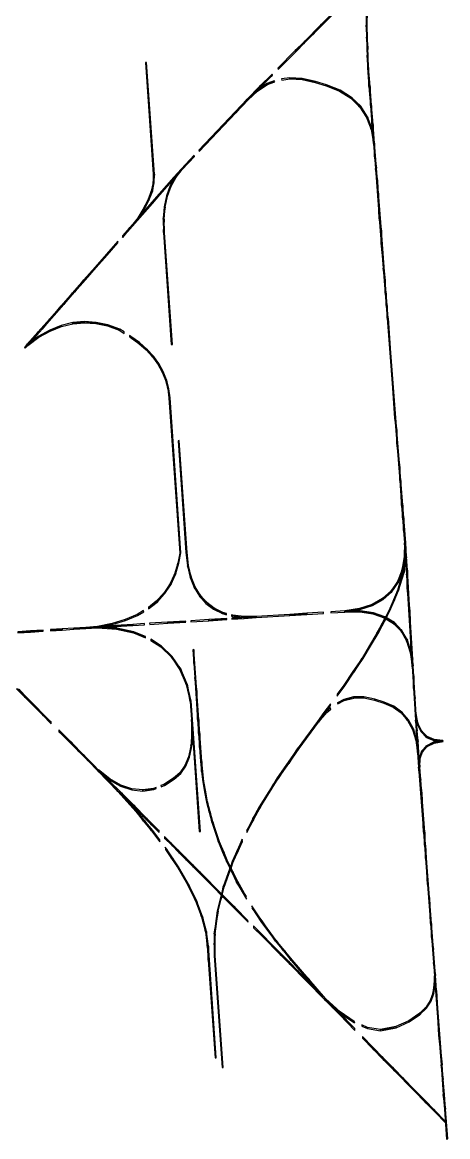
# Model space of a CAD drawing. Extents: x -9278 to 1674, y -8964 to 941.
# Drawn here: x -65 to 694, y -4216 to -2228 of the extents above; entities that cross this region are included whole.
import ezdxf

# ---------------------------------------------------------------- set-up
doc = ezdxf.new("R2010")
doc.units = 0

msp = doc.modelspace()

# ---------------------------------------------------------------- linework, layer by layer
at = {"layer": 'mg_to_dxf', "color": 40}
for points in [[(470.26, -2232.95), (517.33, -2185.5), (515.85, -2184.17), (469.07, -2231.32)], [(548.8, -2236.31), (550.8, -2217.33), (548.81, -2217.17)], [(550.8, -2217.33), (548.8, -2236.31), (550.8, -2236.24)], [(454.58, -2248.76), (454.58, -2248.76), (469.07, -2231.32), (437.89, -2262.75)], [(454.58, -2248.76), (454.58, -2248.76), (470.26, -2232.95), (469.07, -2231.32)], [(551.38, -2254.34), (550.8, -2236.24), (548.8, -2236.31), (549.38, -2254.42)], [(422.3, -2278.47), (438.89, -2264.58), (437.89, -2262.75)], [(423.2, -2280.4), (438.89, -2264.58), (422.3, -2278.47)], [(454.58, -2248.76), (454.58, -2248.76), (437.89, -2262.75), (438.89, -2264.58)], [(551.96, -2272.44), (551.38, -2254.34), (549.38, -2254.42)], [(549.96, -2272.53), (551.96, -2272.44), (549.38, -2254.42)], [(391.82, -2312.03), (423.2, -2280.4), (422.3, -2278.47), (391.11, -2309.9)], [(550.55, -2290.64), (551.96, -2272.44), (549.96, -2272.53)], [(553.13, -2308.64), (551.96, -2272.44), (550.55, -2290.64), (551.13, -2308.75)], [(168.75, -2499.2), (170.75, -2499.06), (156.76, -2299.55), (154.76, -2299.69)], [(380.85, -2320.25), (358.7, -2342.58), (381.55, -2322.38)], [(381.55, -2322.38), (358.7, -2342.58), (359.78, -2344.33)], [(551.13, -2308.75), (553.77, -2342.56), (553.13, -2308.64)], [(553.77, -2342.56), (553.77, -2342.56), (555.77, -2342.44), (553.13, -2308.64)], [(358.7, -2342.58), (336.54, -2364.92), (338.01, -2366.28), (359.78, -2344.33)], [(354.58, -2350.61), (372.51, -2339.15), (358.24, -2345.88)], [(358.24, -2345.88), (372.51, -2339.15), (371.64, -2337.31)], [(371.64, -2337.31), (372.51, -2339.15), (384.85, -2332.34)], [(372.51, -2339.15), (385.49, -2334.27), (384.85, -2332.34)], [(397.45, -2329.01), (398.09, -2330.96), (412.45, -2328.84), (412.27, -2326.82)], [(412.27, -2326.82), (412.45, -2328.84), (434.66, -2327.98)], [(412.45, -2328.84), (434.46, -2329.98), (434.66, -2327.98)], [(434.66, -2327.98), (434.46, -2329.98), (458.42, -2333.42)], [(434.46, -2329.98), (457.83, -2335.33), (458.42, -2333.42)], [(477.92, -2339.46), (458.42, -2333.42), (457.83, -2335.33), (477.33, -2341.37)], [(501.4, -2350.96), (477.92, -2339.46), (477.33, -2341.37)], [(502.39, -2349.21), (477.92, -2339.46), (501.4, -2350.96)], [(556.41, -2376.37), (556.41, -2376.37), (555.77, -2342.44), (553.77, -2342.56)], [(556.41, -2376.37), (556.41, -2376.37), (558.41, -2376.25), (555.77, -2342.44)], [(293.48, -2410.41), (316.16, -2389.36), (336.54, -2364.92)], [(316.16, -2389.36), (338.01, -2366.28), (336.54, -2364.92)], [(354.58, -2350.61), (358.24, -2345.88), (338.01, -2366.28)], [(521.48, -2363.55), (502.39, -2349.21), (501.4, -2350.96)], [(522.8, -2362.02), (502.39, -2349.21), (521.48, -2363.55)], [(537.54, -2379.15), (522.8, -2362.02), (521.48, -2363.55)], [(537.54, -2379.15), (539.13, -2377.89), (522.8, -2362.02)], [(537.54, -2379.15), (549.6, -2397.76), (539.13, -2377.89)], [(539.13, -2377.89), (549.6, -2397.76), (551.39, -2396.82)], [(556.41, -2376.37), (556.41, -2376.37), (559.05, -2410.18), (558.41, -2376.25)], [(558.41, -2376.25), (558.41, -2376.25), (559.05, -2410.18), (561.05, -2410.05)], [(294.31, -2412.45), (316.16, -2389.36), (293.48, -2410.41)], [(557.65, -2419.37), (551.39, -2396.82), (549.6, -2397.76)], [(559.57, -2418.81), (551.39, -2396.82), (557.65, -2419.37)], [(271.95, -2433.16), (294.31, -2412.45), (293.48, -2410.41)], [(272.46, -2435.53), (294.31, -2412.45), (271.95, -2433.16)], [(559.86, -2420.55), (559.57, -2418.81), (557.65, -2419.37)], [(561.69, -2443.99), (559.86, -2420.55), (557.65, -2419.37)], [(559.05, -2410.18), (561.69, -2443.99), (561.05, -2410.05)], [(561.05, -2410.05), (561.69, -2443.99), (563.69, -2443.86)], [(250.43, -2455.91), (250.61, -2458.62), (272.46, -2435.53), (271.95, -2433.16)], [(561.69, -2443.99), (563.43, -2466.26), (563.69, -2443.86)], [(563.69, -2443.86), (563.43, -2466.26), (567.16, -2488.39)], [(242.03, -2464.79), (218.93, -2489.19), (220.44, -2490.51), (242.22, -2467.49)], [(565.17, -2488.52), (565.17, -2488.52), (567.16, -2488.39), (563.43, -2466.26)], [(170.37, -2514.18), (170.75, -2499.06), (168.37, -2514.04)], [(168.37, -2514.04), (170.75, -2499.06), (168.75, -2499.2)], [(192.65, -2519.12), (193.83, -2520.83), (207.13, -2505.67), (205.79, -2504.16)], [(209.42, -2504.36), (205.18, -2507.9), (200.71, -2520.17)], [(220.44, -2490.51), (205.18, -2507.9), (209.42, -2504.36)], [(207.13, -2505.67), (220.44, -2490.51), (218.93, -2489.19), (205.79, -2504.16)], [(568.9, -2510.66), (568.9, -2510.66), (567.16, -2488.39), (565.17, -2488.52)], [(572.12, -2577.6), (572.12, -2577.6), (568.9, -2510.66), (565.17, -2488.52)], [(165.19, -2529.44), (167.16, -2529.86), (168.37, -2514.04)], [(168.37, -2514.04), (167.16, -2529.86), (170.37, -2514.18)], [(180.52, -2535.99), (193.83, -2520.83), (192.65, -2519.12), (179.51, -2534.09)], [(198.9, -2519.28), (192.42, -2537.29), (194.32, -2537.95), (200.71, -2520.17)], [(205.18, -2507.9), (198.9, -2519.28), (200.71, -2520.17)], [(570.64, -2532.93), (570.64, -2532.93), (568.9, -2510.66), (572.12, -2577.6)], [(161.1, -2546.1), (165.19, -2529.44), (159.22, -2545.42)], [(167.16, -2529.86), (165.19, -2529.44), (161.1, -2546.1)], [(166.37, -2549.06), (180.52, -2535.99), (179.51, -2534.09)], [(167.22, -2551.16), (180.52, -2535.99), (166.37, -2549.06)], [(192.42, -2537.29), (188.28, -2557.27), (190.25, -2557.68), (194.32, -2537.95)], [(570.64, -2532.93), (570.64, -2532.93), (572.12, -2577.6), (575.86, -2599.73)], [(114, -2611.81), (114, -2611.81), (167.22, -2551.16), (140.08, -2579)], [(150.44, -2561.97), (139.65, -2579.49), (147.55, -2570.49)], [(140.08, -2579), (140.08, -2579), (167.22, -2551.16), (166.37, -2549.06)], [(150.44, -2561.97), (147.55, -2570.49), (152.22, -2562.91)], [(150.44, -2561.97), (152.22, -2562.91), (159.22, -2545.42)], [(161.1, -2546.1), (159.22, -2545.42), (152.22, -2562.91)], [(186.5, -2579.23), (190.25, -2557.68), (188.28, -2557.27)], [(188.5, -2579.38), (190.25, -2557.68), (186.5, -2579.23)], [(126.94, -2593.97), (126.94, -2593.97), (114, -2611.81), (140.08, -2579)], [(188.5, -2579.38), (186.5, -2579.23), (187.07, -2603.17)], [(188.5, -2579.38), (187.07, -2603.17), (189.07, -2603.03)], [(573.86, -2599.86), (573.86, -2599.86), (575.86, -2599.73), (572.12, -2577.6)], [(113.8, -2608.94), (113.8, -2608.94), (114, -2611.81), (126.94, -2593.97)], [(189.07, -2603.03), (187.07, -2603.17), (201.06, -2802.68), (203.06, -2802.54)], [(575.86, -2599.73), (575.86, -2599.73), (573.86, -2599.86), (575.6, -2622.13)], [(575.86, -2599.73), (575.6, -2622.13), (582.81, -2688.81)], [(105.64, -2621.33), (105.44, -2618.46), (85.19, -2641.52), (86.32, -2643.35)], [(579.08, -2666.67), (579.08, -2666.67), (582.81, -2688.81), (575.6, -2622.13)], [(85.19, -2641.52), (64.94, -2664.59), (86.32, -2643.35)], [(86.32, -2643.35), (64.94, -2664.59), (67, -2665.37)], [(67, -2665.37), (64.94, -2664.59), (44.69, -2687.65), (47.67, -2687.39)], [(580.81, -2688.94), (580.81, -2688.94), (582.81, -2688.81), (579.08, -2666.67)], [(44.69, -2687.65), (24.44, -2710.72), (28.35, -2709.41)], [(47.67, -2687.39), (44.69, -2687.65), (28.35, -2709.41)], [(582.55, -2711.21), (582.55, -2711.21), (582.81, -2688.81), (580.81, -2688.94)], [(582.55, -2711.21), (582.55, -2711.21), (584.55, -2711.07), (582.81, -2688.81)], [(24.44, -2710.72), (4.19, -2733.78), (9.03, -2731.43)], [(28.35, -2709.41), (24.44, -2710.72), (9.03, -2731.43)], [(582.55, -2711.21), (582.55, -2711.21), (584.29, -2733.47), (584.55, -2711.07)], [(584.55, -2711.07), (584.55, -2711.07), (584.29, -2733.47), (586.29, -2733.34)], [(9.03, -2731.43), (4.19, -2733.78), (-29.62, -2775.47)], [(4.19, -2733.78), (-16.06, -2756.85), (-29.62, -2775.47)], [(584.29, -2733.47), (586.03, -2755.74), (586.29, -2733.34)], [(586.29, -2733.34), (586.03, -2755.74), (588.03, -2755.61)], [(-29.62, -2775.47), (-16.06, -2756.85), (-36.31, -2779.91), (-48.94, -2797.49)], [(45.85, -2763.85), (45.95, -2761.94), (25.16, -2763.8)], [(45.85, -2763.85), (66.45, -2765.14), (45.95, -2761.94)], [(66.88, -2763.26), (45.95, -2761.94), (66.45, -2765.14)], [(87.2, -2769.55), (66.88, -2763.26), (66.45, -2765.14)], [(87.96, -2767.75), (66.88, -2763.26), (87.2, -2769.55)], [(599.94, -2933.89), (599.94, -2933.89), (588.03, -2755.61), (586.03, -2755.74)], [(601.93, -2933.75), (601.93, -2933.75), (588.03, -2755.61), (599.94, -2933.89)], [(-36.31, -2779.91), (-56.56, -2802.98), (-48.94, -2797.49)], [(-15.13, -2778.75), (-15.99, -2777.04), (-36.35, -2788.42), (-35.17, -2789.97)], [(4.51, -2768.84), (-15.99, -2777.04), (5.06, -2770.66)], [(5.06, -2770.66), (-15.99, -2777.04), (-15.13, -2778.75)], [(25.38, -2765.69), (25.16, -2763.8), (4.51, -2768.84), (5.06, -2770.66)], [(45.85, -2763.85), (25.16, -2763.8), (25.38, -2765.69)], [(108.08, -2777.08), (87.96, -2767.75), (87.2, -2769.55)], [(109.17, -2775.41), (87.96, -2767.75), (108.08, -2777.08)], [(116.8, -2780.38), (109.17, -2775.41), (108.08, -2777.08), (116.97, -2782.89)], [(-56.56, -2802.98), (-61.23, -2807.89), (-59.71, -2809.18), (-55.08, -2804.32)], [(-48.94, -2797.49), (-56.56, -2802.98), (-55.08, -2804.32)], [(-35.17, -2789.97), (-36.35, -2788.42), (-55.08, -2804.32)], [(-36.35, -2788.42), (-48.94, -2797.49), (-55.08, -2804.32)], [(126.25, -2786.56), (126.43, -2789.06), (127.72, -2789.9), (128.81, -2788.23)], [(142.88, -2800.78), (128.81, -2788.23), (127.72, -2789.9)], [(144.17, -2799.25), (128.81, -2788.23), (142.88, -2800.78)], [(156.17, -2812.42), (144.17, -2799.25), (142.88, -2800.78)], [(156.17, -2812.42), (157.63, -2811.05), (144.17, -2799.25)], [(167.6, -2824.81), (157.63, -2811.05), (156.17, -2812.42)], [(167.6, -2824.81), (169.21, -2823.61), (157.63, -2811.05)], [(177.16, -2837.96), (169.21, -2823.61), (167.6, -2824.81)], [(177.16, -2837.96), (178.89, -2836.94), (169.21, -2823.61)], [(177.16, -2837.96), (184.85, -2851.87), (178.89, -2836.94)], [(186.68, -2851.04), (178.89, -2836.94), (184.85, -2851.87)], [(192.59, -2865.92), (186.68, -2851.04), (184.85, -2851.87), (190.67, -2866.53)], [(194.63, -2881.94), (192.59, -2865.92), (190.67, -2866.53)], [(196.6, -2881.56), (192.59, -2865.92), (194.63, -2881.94)], [(196.73, -2898.11), (198.72, -2897.97), (196.6, -2881.56), (194.63, -2881.94)], [(216.13, -3174.8), (218.13, -3174.66), (198.72, -2897.97), (196.73, -2898.11)], [(601.93, -2933.75), (601.93, -2933.75), (599.94, -2933.89), (603.67, -2956.02)], [(599.94, -2933.89), (599.94, -2933.89), (603.42, -2978.42), (603.67, -2956.02)], [(603.67, -2956.02), (603.67, -2956.02), (603.42, -2978.42), (608.89, -3022.82)], [(215.1, -2974.3), (213.11, -2974.44), (227.1, -3173.95), (229.1, -3173.81)], [(608.89, -3022.82), (608.89, -3022.82), (603.42, -2978.42), (608.63, -3045.23)], [(608.89, -3022.82), (608.89, -3022.82), (608.63, -3045.23), (610.63, -3045.09)], [(608.63, -3045.23), (612.11, -3089.76), (610.63, -3045.09)], [(614.1, -3089.63), (614.1, -3089.63), (610.63, -3045.09), (612.11, -3089.76)], [(614.1, -3089.63), (614.1, -3089.63), (612.11, -3089.76), (613.85, -3112.03)], [(614.1, -3089.63), (614.1, -3089.63), (613.85, -3112.03), (615.84, -3111.9)], [(613.85, -3112.03), (615.59, -3134.3), (615.84, -3111.9)], [(615.84, -3111.9), (615.59, -3134.3), (617.58, -3134.17)], [(615.59, -3134.3), (617.32, -3156.57), (619.32, -3156.43), (617.58, -3134.17)], [(618.84, -3181.22), (617.32, -3156.57), (616.85, -3180.9)], [(620.84, -3181.27), (619.32, -3156.43), (617.32, -3156.57), (618.84, -3181.22)], [(214.55, -3193.11), (218.13, -3174.66), (216.13, -3174.8), (212.6, -3192.9)], [(229.91, -3197.35), (231.86, -3196.84), (229.1, -3173.81), (227.1, -3173.95)], [(206.78, -3212.54), (208.64, -3213.06), (212.6, -3192.9)], [(208.64, -3213.06), (214.55, -3193.11), (212.6, -3192.9)], [(236.76, -3217.28), (231.86, -3196.84), (229.91, -3197.35)], [(234.89, -3218.13), (236.76, -3217.28), (229.91, -3197.35)], [(612.63, -3205.77), (618.84, -3181.22), (616.85, -3180.9)], [(612.63, -3205.77), (614.55, -3206.5), (618.84, -3181.22)], [(616.46, -3209.32), (618.84, -3181.22), (614.46, -3209.1)], [(616.46, -3209.32), (620.84, -3181.27), (618.84, -3181.22)], [(620.83, -3213.7), (622.34, -3205.63), (620.84, -3181.27), (619.4, -3190.48)], [(198.43, -3230.42), (200.17, -3231.23), (206.78, -3212.54)], [(200.17, -3231.23), (208.64, -3213.06), (206.78, -3212.54)], [(243.78, -3235.15), (236.76, -3217.28), (234.89, -3218.13)], [(242.03, -3236.29), (243.78, -3235.15), (234.89, -3218.13)], [(606.58, -3241.75), (614.46, -3209.1), (604.6, -3241.36)], [(612.63, -3205.77), (604.79, -3225.66), (614.55, -3206.5)], [(604.79, -3225.66), (606.56, -3226.74), (614.55, -3206.5)], [(606.58, -3241.75), (616.46, -3209.32), (614.46, -3209.1)], [(622.25, -3236.92), (622.34, -3205.63), (620.83, -3213.7)], [(626.82, -3278.71), (622.34, -3205.63), (622.25, -3236.92)], [(187.56, -3246.53), (189.14, -3247.6), (198.43, -3230.42)], [(198.43, -3230.42), (189.14, -3247.6), (200.17, -3231.23)], [(242.03, -3236.29), (252.93, -3250.44), (243.78, -3235.15)], [(251.34, -3251.83), (252.93, -3250.44), (242.03, -3236.29)], [(604.79, -3225.66), (593.27, -3242.41), (606.56, -3226.74)], [(594.85, -3243.78), (606.56, -3226.74), (593.27, -3242.41)], [(629.37, -3353.04), (626.82, -3278.71), (622.25, -3236.92)], [(175.54, -3262.17), (187.56, -3246.53), (174.17, -3260.87)], [(189.14, -3247.6), (187.56, -3246.53), (175.54, -3262.17)], [(252.93, -3250.44), (251.34, -3251.83), (264.21, -3263.16)], [(264.21, -3263.16), (251.34, -3251.83), (262.81, -3264.75)], [(559.24, -3266.49), (579.4, -3257.63), (578.09, -3256.02)], [(559.24, -3266.49), (560.22, -3268.28), (579.4, -3257.63)], [(578.09, -3256.02), (594.85, -3243.78), (593.27, -3242.41)], [(579.4, -3257.63), (594.85, -3243.78), (578.09, -3256.02)], [(589.13, -3277.61), (598.83, -3259.96), (604.6, -3241.36)], [(598.83, -3259.96), (589.13, -3277.61), (591.08, -3278.17)], [(604.6, -3241.36), (598.83, -3259.96), (606.58, -3241.75)], [(140.67, -3285.93), (151.79, -3279.4), (151.65, -3277.32), (139.81, -3284.26)], [(174.17, -3260.87), (160.29, -3271.84), (175.54, -3262.17)], [(175.54, -3262.17), (160.29, -3271.84), (160.44, -3274.11)], [(262.81, -3264.75), (276.44, -3275.05), (264.21, -3263.16)], [(264.21, -3263.16), (276.44, -3275.05), (277.61, -3273.29)], [(276.44, -3275.05), (292.24, -3282.73), (277.61, -3273.29)], [(277.61, -3273.29), (292.24, -3282.73), (293.14, -3280.85)], [(510.66, -3280), (510.53, -3278), (485.8, -3279.57), (485.9, -3281.57)], [(510.53, -3278), (537.31, -3275.74), (536.72, -3273.81)], [(510.66, -3280), (537.31, -3275.74), (510.53, -3278)], [(523.38, -3277.96), (510.66, -3280), (537.48, -3279.91)], [(537.83, -3277.92), (523.38, -3277.96), (537.48, -3279.91)], [(537.31, -3275.74), (559.24, -3266.49), (536.72, -3273.81)], [(560.22, -3268.28), (559.24, -3266.49), (537.31, -3275.74)], [(560.93, -3283.29), (537.83, -3277.92), (537.48, -3279.91)], [(561.69, -3281.36), (537.83, -3277.92), (560.93, -3283.29)], [(589.13, -3277.61), (583.17, -3288.99), (584.87, -3290.04)], [(589.13, -3277.61), (584.87, -3290.04), (591.08, -3278.17)], [(632.04, -3363.97), (632.04, -3363.97), (626.82, -3278.71), (629.37, -3353.04)], [(95.54, -3302.51), (119.39, -3295.12), (118.84, -3293.3), (95.35, -3300.58)], [(118.84, -3293.3), (119.39, -3295.12), (140.67, -3285.93), (139.81, -3284.26)], [(162.41, -3302.17), (194.6, -3300.12), (194.46, -3298.12), (162.27, -3300.17)], [(194.46, -3298.12), (194.6, -3300.12), (226.64, -3296.07)], [(194.6, -3300.12), (226.78, -3298.07), (226.64, -3296.07)], [(235.77, -3297.5), (267.95, -3295.45), (267.81, -3293.45), (235.63, -3295.5)], [(267.81, -3293.45), (267.95, -3295.45), (300, -3291.4)], [(267.95, -3295.45), (300.14, -3293.4), (300, -3291.4)], [(292.24, -3282.73), (299.38, -3282.61), (293.14, -3280.85)], [(292.24, -3282.73), (299.53, -3284.79), (299.38, -3282.61)], [(310.8, -3285.83), (308.58, -3285.21), (308.74, -3287.38), (310.2, -3287.79)], [(308.98, -3290.83), (309.12, -3292.83), (330.74, -3289.45)], [(309.12, -3292.83), (330.87, -3291.44), (330.74, -3289.45)], [(326.21, -3289.73), (310.8, -3285.83), (310.2, -3287.79)], [(330.59, -3288.24), (310.8, -3285.83), (326.21, -3289.73)], [(352.5, -3288.06), (330.59, -3288.24), (326.21, -3289.73)], [(330.74, -3289.45), (352.62, -3290.06), (352.5, -3288.06)], [(330.87, -3291.44), (352.62, -3290.06), (330.74, -3289.45)], [(412.66, -3284.23), (352.5, -3288.06), (352.62, -3290.06), (412.77, -3286.23)], [(442.74, -3282.32), (412.66, -3284.23), (442.85, -3284.31)], [(442.85, -3284.31), (412.66, -3284.23), (412.77, -3286.23)], [(472.93, -3282.4), (472.82, -3280.4), (442.74, -3282.32), (442.85, -3284.31)], [(581.01, -3290.13), (561.69, -3281.36), (560.93, -3283.29)], [(582.12, -3288.34), (561.69, -3281.36), (581.01, -3290.13)], [(568.05, -3317.86), (583.89, -3291.91), (582.19, -3290.86)], [(583.89, -3291.91), (568.05, -3317.86), (569.94, -3318.58)], [(597.71, -3300.43), (582.12, -3288.34), (581.01, -3290.13)], [(599.11, -3298.84), (582.12, -3288.34), (597.71, -3300.43)], [(612.68, -3312.88), (599.11, -3298.84), (597.71, -3300.43)], [(-72.74, -3315.13), (-50.1, -3315.69), (-50.19, -3313.7)], [(-72.67, -3317.13), (-50.1, -3315.69), (-72.74, -3315.13)], [(-50.19, -3313.7), (-27.53, -3314.26), (-27.64, -3312.26)], [(-50.1, -3315.69), (-27.53, -3314.26), (-50.19, -3313.7)], [(6.34, -3310.1), (-14.66, -3311.44), (6.37, -3312.1)], [(6.37, -3312.1), (-14.66, -3311.44), (-14.55, -3313.43)], [(27.29, -3310.77), (27.34, -3308.76), (6.34, -3310.1), (6.37, -3312.1)], [(48.22, -3309.44), (27.34, -3308.76), (27.29, -3310.77)], [(48.34, -3307.42), (48.34, -3307.42), (27.34, -3308.76), (48.22, -3309.44)], [(48.34, -3307.42), (48.34, -3307.42), (48.22, -3309.44), (69.14, -3308.1)], [(48.34, -3307.42), (48.34, -3307.42), (69.14, -3308.1), (69.34, -3306.09)], [(69.14, -3308.1), (69.14, -3308.1), (90.21, -3306.76), (69.34, -3306.09)], [(69.14, -3308.1), (103.13, -3310.73), (83.51, -3307.19)], [(69.34, -3306.09), (82.65, -3305.24), (95.35, -3300.58)], [(69.34, -3306.09), (69.34, -3306.09), (90.21, -3306.76), (90.33, -3304.75)], [(82.65, -3305.24), (95.54, -3302.51), (95.35, -3300.58)], [(103.13, -3310.73), (103.69, -3308.76), (83.51, -3307.19)], [(90.21, -3306.76), (90.21, -3306.76), (111.28, -3305.42), (90.33, -3304.75)], [(90.33, -3304.75), (90.33, -3304.75), (111.28, -3305.42), (111.31, -3303.42)], [(103.13, -3310.73), (133.32, -3317.29), (103.69, -3308.76)], [(103.69, -3308.76), (133.32, -3317.29), (134.2, -3315.41)], [(111.28, -3305.42), (132.36, -3304.08), (111.31, -3303.42)], [(111.31, -3303.42), (132.36, -3304.08), (132.3, -3302.08)], [(132.3, -3302.08), (132.36, -3304.08), (153.43, -3302.74), (153.29, -3300.74)], [(133.32, -3317.29), (155.06, -3325.93), (134.2, -3315.41)], [(134.2, -3315.41), (155.06, -3325.93), (154.9, -3323.68)], [(568.05, -3317.86), (554.7, -3339.99), (556.55, -3340.79)], [(569.94, -3318.58), (568.05, -3317.86), (556.55, -3340.79)], [(612.68, -3312.88), (597.71, -3300.43), (611.04, -3314.2)], [(622.81, -3330.44), (612.68, -3312.88), (611.04, -3314.2)], [(622.81, -3330.44), (611.04, -3314.2), (621, -3331.43)], [(164.24, -3328.22), (164.42, -3330.79), (183.72, -3340.71)], [(164.42, -3330.79), (182.3, -3342.22), (183.72, -3340.71)], [(621, -3331.43), (629.28, -3351.53), (622.81, -3330.44)], [(627.34, -3352.12), (629.28, -3351.53), (621, -3331.43)], [(183.72, -3340.71), (182.3, -3342.22), (201.1, -3360.59), (202.72, -3359.34)], [(202.72, -3359.34), (201.1, -3360.59), (217.88, -3381.97)], [(239.25, -3347.17), (241, -3372.1), (241.24, -3347.03)], [(241.24, -3347.03), (241, -3372.1), (242.99, -3371.96)], [(541.36, -3362.11), (543.17, -3362.99), (554.7, -3339.99)], [(556.55, -3340.79), (554.7, -3339.99), (543.17, -3362.99)], [(627.34, -3352.12), (630.79, -3376.27), (629.28, -3351.53)], [(632.79, -3376.15), (632.79, -3376.15), (629.37, -3353.04), (630.79, -3376.27)], [(632.04, -3363.97), (632.04, -3363.97), (629.37, -3353.04), (632.79, -3376.15)], [(201.1, -3360.59), (216.09, -3382.9), (217.88, -3381.97)], [(242.99, -3371.96), (241, -3372.1), (242.75, -3397.04), (246.49, -3421.84)], [(525.2, -3386.24), (526.97, -3387.19), (541.36, -3362.11)], [(526.97, -3387.19), (543.17, -3362.99), (541.36, -3362.11)], [(630.79, -3376.27), (630.79, -3376.27), (634, -3395.44), (632.79, -3376.15)], [(633.22, -3414.87), (633.22, -3414.87), (634, -3395.44), (630.79, -3376.27)], [(227.29, -3409.15), (217.88, -3381.97), (216.09, -3382.9)], [(227.29, -3409.15), (229.2, -3408.59), (217.88, -3381.97)], [(242.75, -3397.04), (247.99, -3471.86), (246.49, -3421.84)], [(510.77, -3411.39), (526.97, -3387.19), (525.2, -3386.24), (509.05, -3410.36)], [(633.22, -3414.87), (633.22, -3414.87), (635.22, -3414.74), (634, -3395.44)], [(-59.65, -3432.47), (-70.8, -3418.39), (-75.11, -3416.88)], [(-28.73, -3463.64), (-56.46, -3432.85), (-70.8, -3418.39), (-59.65, -3432.47)], [(227.29, -3409.15), (234.69, -3439.33), (229.2, -3408.59)], [(229.2, -3408.59), (234.69, -3439.33), (236.68, -3439.19)], [(497.1, -3426.8), (510.77, -3411.39), (509.05, -3410.36)], [(497.27, -3429.97), (510.77, -3411.39), (497.1, -3426.8)], [(636.44, -3434.04), (635.22, -3414.74), (633.22, -3414.87)], [(634.44, -3434.16), (636.44, -3434.04), (633.22, -3414.87)], [(-13.44, -3476.22), (-56.46, -3432.85), (-28.73, -3463.64)], [(236.68, -3439.19), (234.69, -3439.33), (236.97, -3471.93), (238.97, -3471.79)], [(249.99, -3471.72), (249.99, -3471.72), (246.49, -3421.84), (247.99, -3471.86)], [(508.97, -3435.84), (497.88, -3441.71), (509.58, -3437.77), (526.47, -3431.38)], [(498, -3443.93), (509.58, -3437.77), (497.88, -3441.71)], [(509.58, -3437.77), (526.67, -3433.38), (526.47, -3431.38)], [(526.47, -3431.38), (526.67, -3433.38), (544.88, -3431.21)], [(526.67, -3433.38), (544.65, -3433.19), (544.88, -3431.21)], [(544.88, -3431.21), (544.65, -3433.19), (563.51, -3437.22), (564.23, -3435.35)], [(563.51, -3437.22), (580.08, -3442.48), (580.79, -3440.61), (564.23, -3435.35)], [(635.66, -3453.46), (637.65, -3453.34), (636.44, -3434.04), (634.44, -3434.16)], [(463.66, -3476.22), (478.31, -3459.38), (477, -3457.86)], [(485.12, -3446.69), (484.96, -3443.51), (473.5, -3459.28), (474.39, -3461.45)], [(477, -3457.86), (478.31, -3459.38), (485.46, -3453.21), (485.33, -3450.69)], [(597.07, -3449.79), (580.79, -3440.61), (580.08, -3442.48)], [(598.15, -3448.07), (580.79, -3440.61), (597.07, -3449.79)], [(611.29, -3460.05), (598.15, -3448.07), (597.07, -3449.79)], [(611.29, -3460.05), (612.67, -3458.54), (598.15, -3448.07)], [(611.29, -3460.05), (622.75, -3473.27), (612.67, -3458.54)], [(622.75, -3473.27), (624.37, -3472.03), (612.67, -3458.54)], [(638.87, -3472.63), (637.65, -3453.34), (635.66, -3453.46), (636.87, -3472.76)], [(-13.27, -3479.23), (-13.44, -3476.22), (-28.73, -3463.64)], [(236.97, -3471.93), (238.72, -3496.87), (240.72, -3496.73), (238.97, -3471.79)], [(236.97, -3471.93), (237.31, -3502.49), (239.17, -3503.34)], [(249.99, -3471.72), (249.99, -3471.72), (247.99, -3471.86), (249.74, -3496.8)], [(249.99, -3471.72), (249.99, -3471.72), (249.74, -3496.8), (251.74, -3496.66)], [(463.66, -3476.22), (462.04, -3475.04), (427.68, -3522.09), (429.3, -3523.27)], [(473.5, -3459.28), (462.04, -3475.04), (474.39, -3461.45)], [(474.39, -3461.45), (462.04, -3475.04), (463.66, -3476.22)], [(622.75, -3473.27), (631.44, -3489.45), (624.37, -3472.03)], [(633.25, -3488.52), (624.37, -3472.03), (631.44, -3489.45)], [(640.08, -3491.93), (638.87, -3472.63), (636.87, -3472.76)], [(638.09, -3492.06), (640.08, -3491.93), (636.87, -3472.76)], [(638.23, -3462.53), (639.09, -3476.12), (641.81, -3479.54)], [(639.09, -3476.12), (639.97, -3480.29), (641.81, -3479.54)], [(0.54, -3493.15), (0.54, -3493.15), (22.73, -3512.68), (0.37, -3490.14)], [(35.2, -3528.09), (35.2, -3528.09), (22.73, -3512.68), (0.54, -3493.15)], [(240.72, -3496.73), (238.72, -3496.87), (250.96, -3671.44), (252.96, -3671.3)], [(249.74, -3496.8), (251.49, -3521.74), (251.74, -3496.66)], [(251.74, -3496.66), (251.49, -3521.74), (253.49, -3521.6)], [(637.16, -3508.59), (633.25, -3488.52), (631.44, -3489.45)], [(639.09, -3508.03), (633.25, -3488.52), (637.16, -3508.59)], [(641.3, -3511.23), (640.08, -3491.93), (638.09, -3492.06)], [(639.3, -3511.36), (641.3, -3511.23), (638.09, -3492.06)], [(639.97, -3480.29), (646.81, -3494.02), (648.35, -3492.71), (641.81, -3479.54)], [(646.81, -3494.02), (656.75, -3503.74), (648.35, -3492.71)], [(648.35, -3492.71), (656.75, -3503.74), (657.87, -3502.04)], [(45.08, -3535.21), (45.08, -3535.21), (22.73, -3512.68), (35.2, -3528.09)], [(237.31, -3502.49), (235.94, -3519.24), (239.17, -3503.34)], [(239.17, -3503.34), (235.94, -3519.24), (237.87, -3519.83)], [(640.52, -3530.66), (639.09, -3508.03), (637.16, -3508.59)], [(642.51, -3530.53), (641.3, -3511.23), (639.3, -3511.36), (640.52, -3530.66)], [(649.59, -3529.15), (656.48, -3518.48), (647.82, -3527.97)], [(649.59, -3529.15), (657.89, -3520.07), (656.48, -3518.48)], [(656.48, -3518.48), (657.89, -3520.07), (669.14, -3512.22)], [(670.35, -3507.54), (657.87, -3502.04), (656.75, -3503.74)], [(670.35, -3507.54), (656.75, -3503.74), (669.8, -3509.47)], [(670.01, -3514.09), (669.14, -3512.22), (657.89, -3520.07)], [(670.01, -3514.09), (678.94, -3510.45), (669.14, -3512.22)], [(670.35, -3507.54), (669.8, -3509.47), (685.8, -3509.21)], [(685.8, -3509.21), (669.8, -3509.47), (685.95, -3511.2)], [(670.01, -3514.09), (685.95, -3511.2), (678.94, -3510.45)], [(52.53, -3545.56), (45.08, -3535.21), (35.2, -3528.09)], [(45.08, -3535.21), (69.86, -3563.03), (89.79, -3580.29)], [(69.86, -3563.03), (45.08, -3535.21), (52.53, -3545.56)], [(225.33, -3554.07), (226.95, -3555.26), (233.64, -3539.12), (231.83, -3538.21)], [(231.83, -3538.21), (233.64, -3539.12), (237.87, -3519.83), (235.94, -3519.24)], [(251.49, -3521.74), (253.24, -3546.68), (255.24, -3546.54), (253.49, -3521.6)], [(390.17, -3576.02), (391.89, -3577.05), (427.68, -3522.09)], [(391.89, -3577.05), (410.59, -3550.16), (427.68, -3522.09)], [(410.59, -3550.16), (429.3, -3523.27), (427.68, -3522.09)], [(642.47, -3556.66), (644.47, -3556.6), (642.51, -3530.53), (640.52, -3530.66)], [(649.59, -3529.15), (647.82, -3527.97), (643.27, -3540.63)], [(649.59, -3529.15), (643.27, -3540.63), (645.25, -3541.26)], [(216.43, -3566.8), (226.95, -3555.26), (225.33, -3554.07)], [(216.43, -3566.8), (217.82, -3568.25), (226.95, -3555.26)], [(255.2, -3564.78), (255.24, -3546.54), (253.24, -3546.68)], [(257.18, -3564.57), (255.24, -3546.54), (255.2, -3564.78)], [(644.47, -3556.6), (644.47, -3556.6), (642.47, -3556.66), (646.22, -3579.86)], [(642.47, -3556.66), (642.47, -3556.66), (647.97, -3603.11), (646.22, -3579.86)], [(642.47, -3556.66), (642.47, -3556.66), (651.21, -3672.93), (647.97, -3603.11)], [(643.27, -3540.63), (644.47, -3556.6), (645.25, -3541.26)], [(69.86, -3563.03), (105.42, -3600.04), (89.79, -3580.29)], [(91.33, -3577.47), (71.21, -3561.55), (82.88, -3573.31)], [(91.33, -3577.47), (82.88, -3573.31), (90.35, -3579.22)], [(91.33, -3577.47), (90.35, -3579.22), (111.16, -3588.76)], [(187.65, -3587.68), (188.73, -3589.36), (205.14, -3576.4)], [(188.73, -3589.36), (206.22, -3578.08), (205.14, -3576.4)], [(216.43, -3566.8), (205.14, -3576.4), (217.82, -3568.25)], [(217.82, -3568.25), (205.14, -3576.4), (206.22, -3578.08)], [(257.15, -3582.88), (259.13, -3582.61), (257.18, -3564.57), (255.2, -3564.78)], [(359.82, -3628.67), (359.82, -3628.67), (391.89, -3577.05), (382.14, -3588.96)], [(382.14, -3588.96), (382.14, -3588.96), (391.89, -3577.05), (390.17, -3576.02)], [(89.79, -3580.29), (105.42, -3600.04), (112.15, -3602.82)], [(111.16, -3588.76), (90.35, -3579.22), (110.57, -3590.68)], [(111.16, -3588.76), (110.57, -3590.68), (130.71, -3595.43)], [(110.57, -3590.68), (130.51, -3597.43), (130.71, -3595.43)], [(130.71, -3595.43), (130.51, -3597.43), (150.19, -3599.46), (149.97, -3597.47)], [(149.97, -3597.47), (169.6, -3596.77), (168.95, -3594.89)], [(150.19, -3599.46), (169.6, -3596.77), (149.97, -3597.47)], [(168.95, -3594.89), (169.6, -3596.77), (173.93, -3595.09), (173.79, -3593.02)], [(182.72, -3591.69), (188.73, -3589.36), (187.65, -3587.68), (182.57, -3589.63)], [(262.44, -3600.57), (259.13, -3582.61), (257.15, -3582.88), (260.47, -3600.91)], [(358.02, -3627.8), (358.02, -3627.8), (359.82, -3628.67), (382.14, -3588.96)], [(105.42, -3600.04), (121.42, -3617.91), (122.25, -3615.85)], [(112.15, -3602.82), (105.42, -3600.04), (122.25, -3615.85)], [(134.51, -3625.36), (112.15, -3602.82), (122.25, -3615.85)], [(122.25, -3615.85), (121.42, -3617.91), (138.99, -3634.54)], [(137.42, -3635.78), (138.99, -3634.54), (121.42, -3617.91)], [(136.55, -3630.26), (134.51, -3625.36), (122.25, -3615.85)], [(263.79, -3618.94), (265.75, -3618.53), (262.44, -3600.57), (260.47, -3600.91)], [(647.97, -3603.11), (651.21, -3672.93), (653.21, -3672.87)], [(156.86, -3647.9), (134.51, -3625.36), (150.84, -3644.67)], [(150.84, -3644.67), (134.51, -3625.36), (136.55, -3630.26)], [(137.42, -3635.78), (151.64, -3653.01), (138.99, -3634.54)], [(138.99, -3634.54), (151.64, -3653.01), (153.25, -3651.84)], [(268.48, -3636.89), (265.75, -3618.53), (263.79, -3618.94)], [(270.42, -3636.42), (265.75, -3618.53), (268.48, -3636.89)], [(273.16, -3654.84), (270.42, -3636.42), (268.48, -3636.89)], [(275.09, -3654.31), (270.42, -3636.42), (273.16, -3654.84)], [(346.78, -3648.62), (359.82, -3628.67), (358.02, -3627.8)], [(347.81, -3650.91), (359.82, -3628.67), (346.78, -3648.62)], [(165.14, -3659.08), (156.86, -3647.9), (150.84, -3644.67)], [(151.64, -3653.01), (165.86, -3670.24), (153.25, -3651.84)], [(153.25, -3651.84), (165.86, -3670.24), (167.52, -3669.13)], [(179.22, -3670.43), (156.86, -3647.9), (165.14, -3659.08)], [(275.09, -3654.31), (273.16, -3654.84), (285.26, -3690.6)], [(275.09, -3654.31), (285.26, -3690.6), (287.16, -3689.94)], [(335.53, -3669.44), (347.81, -3650.91), (346.78, -3648.62)], [(335.79, -3673.14), (347.81, -3650.91), (335.53, -3669.44)], [(179.43, -3673.49), (179.22, -3670.43), (165.14, -3659.08)], [(167.52, -3669.13), (165.86, -3670.24), (180.58, -3689.87), (180.32, -3686.22)], [(651.21, -3672.93), (652.96, -3696.18), (653.21, -3672.87)], [(653.21, -3672.87), (653.21, -3672.87), (652.96, -3696.18), (654.96, -3696.12)], [(188.92, -3680.22), (189.14, -3683.28), (201.63, -3693.03)], [(189.14, -3683.28), (201.75, -3695.99), (201.63, -3693.03)], [(201.75, -3695.99), (201.75, -3695.99), (214.34, -3705.84), (201.63, -3693.03)], [(214.36, -3708.7), (214.36, -3708.7), (214.34, -3705.84), (201.75, -3695.99)], [(292.68, -3708.4), (294.55, -3707.68), (287.16, -3689.94), (285.26, -3690.6)], [(318.7, -3705.12), (319.81, -3707.5), (327.63, -3685.37)], [(327.63, -3685.37), (319.81, -3707.5), (327.92, -3689.57)], [(652.96, -3696.18), (652.96, -3696.18), (654.71, -3719.44), (654.96, -3696.12)], [(654.96, -3696.12), (654.96, -3696.12), (654.71, -3719.44), (658.21, -3765.95)], [(654.96, -3696.12), (654.96, -3696.12), (658.21, -3765.95), (660.21, -3765.88)], [(190.28, -3699.51), (190.53, -3703.15), (190.75, -3703.44), (192.48, -3702.46)], [(190.75, -3703.44), (201.41, -3719.4), (192.48, -3702.46)], [(203.18, -3718.49), (192.48, -3702.46), (201.41, -3719.4)], [(227.04, -3718.65), (227.04, -3718.65), (214.34, -3705.84), (214.36, -3708.7)], [(226.96, -3721.41), (226.96, -3721.41), (227.04, -3718.65), (214.36, -3708.7)], [(300.1, -3726.2), (294.55, -3707.68), (292.68, -3708.4)], [(301.95, -3725.42), (294.55, -3707.68), (300.1, -3726.2)], [(318.7, -3705.12), (309.78, -3724.87), (311.7, -3725.43)], [(318.7, -3705.12), (311.7, -3725.43), (319.81, -3707.5)], [(203.18, -3718.49), (201.41, -3719.4), (212.07, -3735.36)], [(203.18, -3718.49), (212.07, -3735.36), (213.88, -3734.52)], [(213.88, -3734.52), (212.07, -3735.36), (220.95, -3750.69)], [(213.88, -3734.52), (220.95, -3750.69), (222.79, -3749.91)], [(227.04, -3718.65), (227.04, -3718.65), (226.96, -3721.41), (239.75, -3731.45)], [(239.57, -3734.12), (239.57, -3734.12), (239.75, -3731.45), (226.96, -3721.41)], [(239.75, -3731.45), (239.57, -3734.12), (252.45, -3744.26)], [(239.57, -3734.12), (277.4, -3772.25), (252.45, -3744.26)], [(293.69, -3770.17), (306.69, -3739.51), (305.46, -3737.02)], [(301.95, -3725.42), (300.1, -3726.2), (308.88, -3743.92)], [(301.95, -3725.42), (308.88, -3743.92), (310.7, -3743.09)], [(311.7, -3725.43), (309.78, -3724.87), (306.4, -3734.4)], [(311.7, -3725.43), (306.4, -3734.4), (307.63, -3736.88)], [(220.95, -3750.69), (229.84, -3766.02), (231.7, -3765.31), (222.79, -3749.91)], [(252.45, -3744.26), (277.4, -3772.25), (290.01, -3784.96), (290.57, -3782.69)], [(295.65, -3770.56), (306.69, -3739.51), (293.69, -3770.17)], [(310.7, -3743.09), (308.88, -3743.92), (317.66, -3761.64)], [(310.7, -3743.09), (317.66, -3761.64), (319.46, -3760.75)], [(229.84, -3766.02), (244.04, -3795.4), (231.7, -3765.31)], [(231.7, -3765.31), (244.04, -3795.4), (245.96, -3794.83)], [(290.3, -3792.04), (293.69, -3770.17), (288.32, -3791.74)], [(295.65, -3770.56), (293.69, -3770.17), (290.3, -3792.04)], [(319.46, -3760.75), (317.66, -3761.64), (334.78, -3787.4)], [(334.78, -3787.4), (317.66, -3761.64), (335.1, -3791.98)], [(658.21, -3765.95), (659.96, -3789.2), (661.96, -3789.13), (660.21, -3765.88)], [(254.69, -3823.52), (245.96, -3794.83), (244.04, -3795.4)], [(256.64, -3823.09), (245.96, -3794.83), (254.69, -3823.52)], [(290.3, -3792.04), (288.32, -3791.74), (282.95, -3813.31), (284.94, -3813.53)], [(315, -3807.32), (292.22, -3784.35), (291.65, -3786.62)], [(314.83, -3809.98), (337.79, -3830.29), (315, -3807.32), (291.65, -3786.62)], [(663.45, -3835.71), (663.45, -3835.71), (661.96, -3789.13), (659.96, -3789.2)], [(663.45, -3835.71), (663.45, -3835.71), (665.45, -3835.64), (661.96, -3789.13)], [(277.57, -3854.3), (284.94, -3813.53), (282.95, -3813.31)], [(279.57, -3854.34), (284.94, -3813.53), (277.57, -3854.3)], [(338, -3833.34), (337.79, -3830.29), (314.83, -3809.98)], [(362.65, -3830.97), (344.97, -3803.98), (345.25, -3808.08)], [(362.65, -3830.97), (345.25, -3808.08), (360.98, -3832.08)], [(261.78, -3850.36), (256.64, -3823.09), (254.69, -3823.52)], [(261.78, -3850.36), (263.75, -3850.08), (256.64, -3823.09)], [(362.65, -3830.97), (360.98, -3832.08), (386.73, -3867.07)], [(362.65, -3830.97), (386.73, -3867.07), (388.33, -3865.86)], [(663.45, -3835.71), (663.45, -3835.71), (665.2, -3858.96), (665.45, -3835.64)], [(665.45, -3835.64), (665.2, -3858.96), (668.95, -3882.14)], [(261.78, -3850.36), (265.3, -3875.94), (263.75, -3850.08)], [(263.75, -3850.08), (265.3, -3875.94), (267.3, -3875.8)], [(279.57, -3854.34), (277.57, -3854.3), (277.55, -3873.71)], [(279.57, -3854.34), (277.55, -3873.71), (279.55, -3873.66)], [(347.5, -3840.08), (347.71, -3843.13), (395.67, -3888.64)], [(347.71, -3843.13), (363.57, -3859.12), (395.67, -3888.64)], [(265.3, -3875.94), (267.05, -3900.87), (267.3, -3875.8)], [(267.3, -3875.8), (267.05, -3900.87), (269.05, -3900.73)], [(279.55, -3873.66), (277.55, -3873.71), (277.54, -3893.12), (279.53, -3892.98)], [(363.57, -3859.12), (395.28, -3891.08), (395.67, -3888.64)], [(386.73, -3867.07), (400.97, -3884.49), (388.33, -3865.86)], [(388.33, -3865.86), (400.97, -3884.49), (402.53, -3883.23)], [(665.2, -3858.96), (666.95, -3882.22), (668.95, -3882.14)], [(279.53, -3892.98), (277.54, -3893.12), (291.53, -4092.63), (293.52, -4092.49)], [(395.67, -3888.64), (395.28, -3891.08), (411.72, -3904.82)], [(395.28, -3891.08), (411.14, -3907.07), (411.72, -3904.82)], [(400.97, -3884.49), (415.22, -3901.9), (402.53, -3883.23)], [(402.53, -3883.23), (415.22, -3901.9), (416.73, -3900.6)], [(668.95, -3882.14), (666.95, -3882.22), (668.7, -3905.47), (672.45, -3928.65)], [(269.05, -3900.73), (267.05, -3900.87), (279.3, -4075.45), (281.29, -4075.31)], [(411.72, -3904.82), (411.14, -3907.07), (427.78, -3921.01)], [(411.14, -3907.07), (442.85, -3939.04), (443.84, -3937.19), (427.78, -3921.01)], [(446.34, -3935.08), (416.73, -3900.6), (415.22, -3901.9), (435.81, -3925.89)], [(668.7, -3905.47), (670.45, -3928.73), (672.45, -3928.65)], [(456.41, -3949.87), (446.34, -3935.08), (435.81, -3925.89)], [(475.95, -3969.57), (446.34, -3935.08), (456.41, -3949.87)], [(670.45, -3928.73), (669.69, -3944.95), (671.69, -3945.24)], [(674.44, -3955.12), (672.45, -3928.65), (670.45, -3928.73), (672.44, -3955.22)], [(443.84, -3937.19), (442.85, -3939.04), (475.95, -3969.57)], [(442.85, -3939.04), (474.56, -3971.01), (475.95, -3969.57)], [(667.89, -3959.83), (671.69, -3945.24), (669.69, -3944.95)], [(669.82, -3960.47), (671.69, -3945.24), (667.89, -3959.83)], [(678.41, -4034.68), (678.41, -4034.68), (674.44, -3955.12), (672.44, -3955.22)], [(678.41, -4034.68), (678.41, -4034.68), (684.39, -4087.5), (674.44, -3955.12)], [(475.95, -3969.57), (474.56, -3971.01), (498.66, -3992.77)], [(474.56, -3971.01), (488.08, -3984.82), (498.66, -3992.77)], [(475.95, -3969.57), (498.66, -3992.77), (502.1, -3993.2)], [(656.73, -3986.43), (662.79, -3973.23), (655.12, -3985.19)], [(656.73, -3986.43), (664.59, -3974.18), (662.79, -3973.23)], [(662.79, -3973.23), (669.82, -3960.47), (667.89, -3959.83)], [(664.59, -3974.18), (669.82, -3960.47), (662.79, -3973.23)], [(488.08, -3984.82), (501.6, -3998.63), (498.66, -3992.77)], [(498.66, -3992.77), (501.6, -3998.63), (528.48, -4023.23)], [(501.11, -3994.98), (502.1, -3993.2), (498.66, -3992.77)], [(527.94, -4012.88), (502.1, -3993.2), (501.11, -3994.98)], [(527.21, -4010.32), (502.1, -3993.2), (527.94, -4012.88)], [(642.55, -3997.05), (643.89, -3998.54), (655.12, -3985.19)], [(655.12, -3985.19), (643.89, -3998.54), (656.73, -3986.43)], [(501.6, -3998.63), (528.64, -4026.25), (528.48, -4023.23)], [(527.21, -4010.32), (527.94, -4012.88), (527.82, -4010.58)], [(602.1, -4021.55), (625.74, -4010.96), (624.71, -4009.24), (601.51, -4019.61)], [(642.55, -3997.05), (624.71, -4009.24), (643.89, -3998.54)], [(643.89, -3998.54), (624.71, -4009.24), (625.74, -4010.96)], [(541.26, -4018.7), (551.05, -4022.98), (551.29, -4020.92), (541.14, -4016.45)], [(551.29, -4020.92), (551.05, -4022.98), (574.49, -4027.06), (574.33, -4025.02)], [(574.33, -4025.02), (602.1, -4021.55), (601.51, -4019.61)], [(574.49, -4027.06), (602.1, -4021.55), (574.33, -4025.02)], [(678.41, -4034.68), (678.41, -4034.68), (682.4, -4087.65), (684.39, -4087.5)], [(560.87, -4059.17), (560.7, -4056.14), (542.23, -4037.28), (542.39, -4040.3)], [(579.16, -4075), (560.7, -4056.14), (560.87, -4059.17)], [(579.34, -4078.04), (579.16, -4075), (560.87, -4059.17)], [(597.63, -4093.87), (597.63, -4093.87), (579.16, -4075), (579.34, -4078.04)], [(597.63, -4093.87), (597.63, -4093.87), (579.34, -4078.04), (597.81, -4096.91)], [(616.09, -4112.73), (616.09, -4112.73), (597.63, -4093.87), (597.81, -4096.91)], [(686.38, -4113.98), (684.39, -4087.5), (682.4, -4087.65)], [(684.39, -4114.14), (686.38, -4113.98), (682.4, -4087.65)], [(634.76, -4134.66), (634.56, -4131.59), (597.81, -4096.91)], [(634.56, -4131.59), (616.09, -4112.73), (597.81, -4096.91)], [(686.38, -4140.63), (688.37, -4140.45), (686.38, -4113.98), (684.39, -4114.14)], [(653.02, -4150.45), (634.56, -4131.59), (634.76, -4134.66), (653.24, -4153.53)], [(671.49, -4169.32), (653.02, -4150.45), (653.24, -4153.53)], [(671.71, -4172.4), (671.49, -4169.32), (653.24, -4153.53)], [(690.36, -4166.93), (688.37, -4140.45), (686.38, -4140.63)], [(688.37, -4167.11), (690.36, -4166.93), (686.38, -4140.63)], [(689.95, -4188.18), (671.49, -4169.32), (671.71, -4172.4), (690.19, -4191.28)], [(694.34, -4219.88), (690.36, -4166.93), (688.37, -4167.11), (692.35, -4220.09)]]:
    msp.add_3dface(points, dxfattribs=at)

doc.saveas('drawing.dxf')
